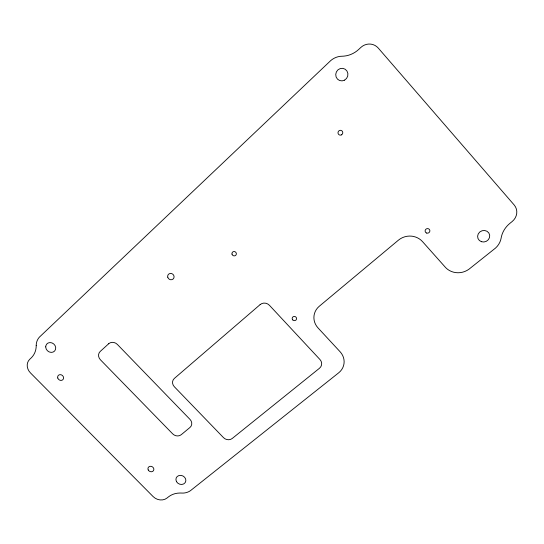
<?xml version="1.0" encoding="UTF-8"?>
<svg xmlns="http://www.w3.org/2000/svg" width="544" height="544" viewBox="0 0 544 544"><rect width="100%" height="100%" fill="white"/><g stroke="black" fill="none" stroke-linecap="round" stroke-linejoin="round"><path stroke-width="0.82" d="M36.203 345.644L36.169 347.072A21.06 18.306 42.5 0 1 31.076 358.034L29.743 359.285A10.438 9.092 40.1 0 0 30.457 372.898L153.136 496.59A10.091 8.718 26.3 0 0 167.015 498.039L168.402 496.924A20.114 17.313 24.1 0 1 180.016 493.02L183.124 493.088A14.783 12.886 25.1 0 0 190.454 490.681L338.728 372.776A15.98 14.838 11.4 0 0 340.122 351.778L318.016 327.91A16.232 15.341 10.2 0 1 319.26 306.272L398.405 240.183A17.102 16.3 -12.2 0 1 411.781 236.171L413.549 236.463A17.102 16.3 -12.2 0 1 422.552 241.658L445.72 267.682A17.456 16.361 -16.7 0 0 468.928 269.239L495.55 248.044A17.802 16.599 -21.3 0 0 501.14 238.082L501.48 236.388A24.929 22.882 -22.3 0 1 510.136 223.149L512.074 221.598A12.505 11.601 -25.5 0 0 514.162 204.952L378.284 48.09A12.92 12.281 -64.3 0 0 360.733 47.532L358.863 49.293A26.092 24.65 -71.2 0 1 343.93 56.127L340.061 56.352A18.38 17.646 -69 0 0 330.8 60.527L39.46 337.076A15.314 13.471 40.9 0 0 36.298 344.026L36.203 345.644M45.744 346.854L45.723 347.079A5.27 4.638 40.9 0 0 53.054 352.09A5.27 4.638 40.9 0 0 53.774 343.985A5.27 4.638 40.9 0 0 45.839 345.821L45.744 346.854M108.684 343.747L100.225 351.444A6.344 5.671 37.3 0 0 100.429 359.795L172.679 433.867A6.222 5.528 27.3 0 0 181.268 434.676L189.951 427.482A6.249 5.576 26.9 0 0 190.026 419.424L117.382 344.447A6.372 5.726 37.4 0 0 108.684 343.747M260.127 304.613L174.345 378.44A6.344 5.739 29.7 0 0 174.325 386.73L223.502 437.648A6.276 5.617 22.6 0 0 232.234 438.471L319.498 368.234A6.582 6.106 13.4 0 0 320.008 359.584L269.43 305.293A6.623 6.263 23.4 0 0 260.127 304.613M176.562 481.732A5.086 4.434 25.1 0 0 185.184 482.623A5.086 4.434 25.1 0 0 180.928 475.381A5.086 4.434 25.1 0 0 176.562 481.732M344.549 80.152A6.331 6.072 -69 0 0 345.209 69.251A6.331 6.072 -69 0 0 335.736 74.365A6.331 6.072 -69 0 0 344.549 80.152M481.454 241.706A6.134 5.719 -21.3 0 0 489.682 235.103A6.134 5.719 -21.3 0 0 479.883 231.9A6.134 5.719 -21.3 0 0 481.454 241.706M341.455 134.871A2.434 2.38 -61 0 0 341.714 130.682A2.434 2.38 -61 0 0 338.001 132.614A2.434 2.38 -61 0 0 341.455 134.871M426.673 233.056A2.4 2.285 -18.6 0 0 429.848 230.425A2.4 2.285 -18.6 0 0 425.972 229.16A2.4 2.285 -18.6 0 0 426.673 233.056M232.002 254.13A2.244 2.149 36 0 0 235.674 255.354A2.244 2.149 36 0 0 234.777 251.641A2.244 2.149 36 0 0 232.002 254.13M292.747 319.899A2.217 2.094 17.2 0 0 296.48 319.24A2.217 2.094 17.2 0 0 293.91 316.465A2.217 2.094 17.2 0 0 292.747 319.899M167.756 277.188A3.312 3.087 40.3 0 0 173.135 278.997A3.312 3.087 40.3 0 0 171.707 273.584A3.312 3.087 40.3 0 0 167.756 277.188M57.766 378.032A3.128 2.734 38.2 0 0 62.798 379.76A3.128 2.734 38.2 0 0 61.275 374.823A3.128 2.734 38.2 0 0 57.766 378.032M148.24 469.968A3.046 2.652 27.7 0 0 153.367 470.798A3.046 2.652 27.7 0 0 151.076 466.33A3.046 2.652 27.7 0 0 148.24 469.968"/></g></svg>
